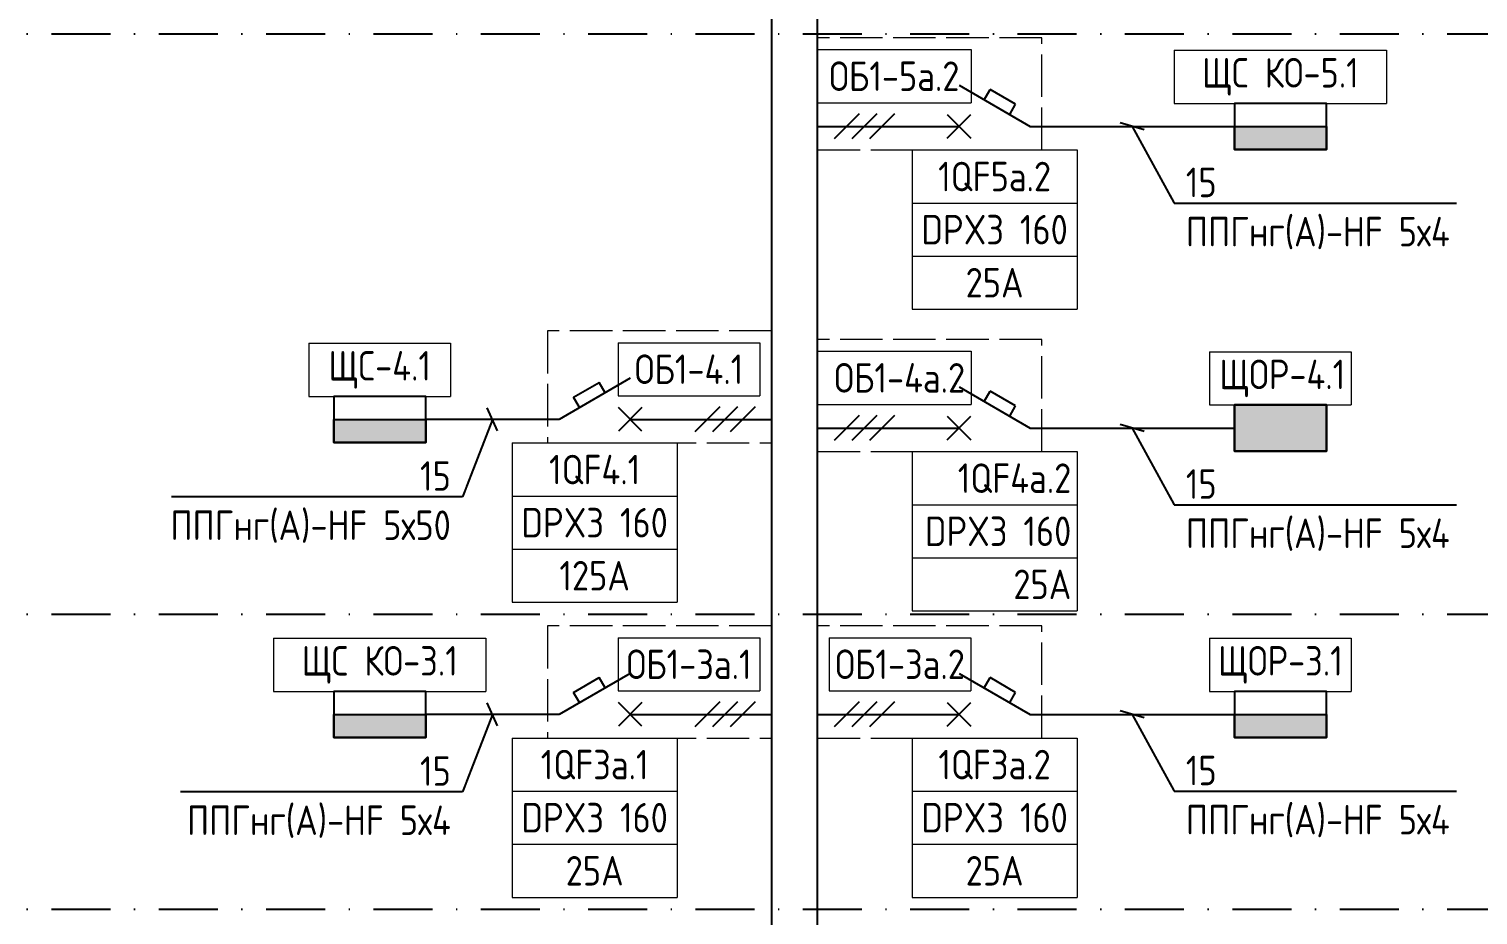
# Model space of a CAD drawing. Header units: millimetres. Extents: x -1221 to 2392, y 143 to 1021.
# Drawn here: x 766.5 to 889.3, y 816 to 891 of the extents above; entities that cross this region are included whole.
import ezdxf
from ezdxf import colors
from ezdxf.entities.mleader import LeaderData, LeaderLine
from ezdxf.math import Vec2, Vec3

# ---------------------------------------------------------------- set-up
doc = ezdxf.new("R2010")
doc.units = ezdxf.units.MM
doc.header["$MEASUREMENT"] = 0
doc.linetypes.add('ACAD_ISO02W100', pattern=[15, 12, -3])
doc.linetypes.add('Штрихпунктирная 5 х 2 мм', pattern=[9, 5, -2, 0, -2])
doc.layers.get('Defpoints').update_dxf_attribs({"color": 6})
doc.layers.add('_LV_txt', color=7, linetype='Continuous', lineweight=15)
doc.layers.add('EL_Схема', color=7, linetype='Continuous', lineweight=15)
for name, color, linetype in [('ACM 0.05mm', 1, 'Continuous'), ('ACM Text', 7, 'Continuous'), ('EM_Щиты', 7, 'Continuous')]:
    doc.layers.add(name, color=color, linetype=linetype)
doc.styles.add('Надписи', font='isocpeur.ttf', dxfattribs={"width": 0.85})

# ---------------------------------------------------------------- blocks, each defined once
blk = doc.blocks.new('*T226')
at = {"layer": 'Defpoints', "color": 8, "linetype": 'ByBlock', "lineweight": 0, "transparency": 16777216}
for p, q in [((0, 0), (12, 0)), ((0, 0), (0, -4.5)), ((12, 0), (12, -4.5)), ((0, -4.5), (12, -4.5))]:
    blk.add_line(p, q, dxfattribs=at)
at = {"layer": 'ACM Text', "transparency": 16777216, "insert": (6, -2.25), "char_height": 2.5, "width": 11, "attachment_point": 5, "style": 'Надписи'}
blk.add_mtext('ОБ1-3a.2', dxfattribs=at)
blk = doc.blocks.new('*T227')
at = {"layer": 'Defpoints', "color": 8, "linetype": 'ByBlock', "lineweight": 0, "transparency": 16777216}
for p, q in [((0, 0), (14, 0)), ((0, 0), (0, -13.5)), ((14, 0), (14, -13.5)), ((0, -4.5), (14, -4.5)), ((0, -9), (14, -9)), ((0, -13.5), (14, -13.5))]:
    blk.add_line(p, q, dxfattribs=at)
at = {"layer": 'ACM Text', "transparency": 16777216, "char_height": 2.5, "width": 13, "attachment_point": 5, "style": 'Надписи'}
for s, insert in [('1QF3а.2', (7, -2.25)), ('DPX3 160', (7, -6.75)), ('25A', (7, -11.25))]:
    blk.add_mtext(s, dxfattribs=dict(at, insert=insert))
blk = doc.blocks.new('*U19')
at = {"linetype": 'Continuous'}
h = blk.add_hatch(color=256, dxfattribs=at)
h.dxf.hatch_style = 1
h.paths.add_polyline_path([(-3.9, 1.95), (-3.9, 0), (3.9, 0), (3.9, 1.95)])
for points in [[(-3.9, 0), (3.9, 0), (3.9, 3.9), (-3.9, 3.9)], [(-3.9, 1.95), (3.9, 1.95), (3.9, 0), (-3.9, 0)]]:
    blk.add_lwpolyline(points, close=True, dxfattribs=at)
blk = doc.blocks.new('*T230')
at = {"layer": 'Defpoints', "color": 8, "linetype": 'ByBlock', "lineweight": 0, "transparency": 16777216}
for p, q in [((0, 0), (12, 0)), ((0, 0), (0, -4.5)), ((12, 0), (12, -4.5)), ((0, -4.5), (12, -4.5))]:
    blk.add_line(p, q, dxfattribs=at)
at = {"layer": 'ACM Text', "transparency": 16777216, "insert": (6, -2.25), "char_height": 2.5, "width": 11, "attachment_point": 5, "style": 'Надписи'}
blk.add_mtext('ЩОР-3.1', dxfattribs=at)
blk = doc.blocks.new('*T206')
at = {"layer": 'Defpoints', "color": 8, "linetype": 'ByBlock', "lineweight": 0, "transparency": 16777216}
for p, q in [((0, 0), (14, 0)), ((0, 0), (0, -13.5)), ((14, 0), (14, -13.5)), ((0, -4.5), (14, -4.5)), ((0, -9), (14, -9)), ((0, -13.5), (14, -13.5))]:
    blk.add_line(p, q, dxfattribs=at)
at = {"layer": 'ACM Text', "transparency": 16777216, "char_height": 2.5, "width": 13, "attachment_point": 5, "style": 'Надписи'}
for s, insert in [('1QF4.1', (7, -2.25)), ('DPX3 160', (7, -6.75)), ('125A', (7, -11.25))]:
    blk.add_mtext(s, dxfattribs=dict(at, insert=insert))
blk = doc.blocks.new('*T207')
at = {"layer": 'Defpoints', "color": 8, "linetype": 'ByBlock', "lineweight": 0, "transparency": 16777216}
for p, q in [((0, 0), (12, 0)), ((0, 0), (0, -4.5)), ((12, 0), (12, -4.5)), ((0, -4.5), (12, -4.5))]:
    blk.add_line(p, q, dxfattribs=at)
at = {"layer": 'ACM Text', "transparency": 16777216, "insert": (6, -2.25), "char_height": 2.5, "width": 11, "attachment_point": 5, "style": 'Надписи'}
blk.add_mtext('ОБ1-4.1', dxfattribs=at)
blk = doc.blocks.new('*T208')
at = {"layer": 'Defpoints', "color": 8, "linetype": 'ByBlock', "lineweight": 0, "transparency": 16777216}
for p, q in [((0, 0), (12, 0)), ((0, 0), (0, -4.5)), ((12, 0), (12, -4.5)), ((0, -4.5), (12, -4.5))]:
    blk.add_line(p, q, dxfattribs=at)
at = {"layer": 'ACM Text', "transparency": 16777216, "insert": (6, -2.25), "char_height": 2.5, "width": 11, "attachment_point": 5, "style": 'Надписи'}
blk.add_mtext('ЩС-4.1', dxfattribs=at)
blk = doc.blocks.new('*T209')
at = {"layer": 'Defpoints', "color": 8, "linetype": 'ByBlock', "lineweight": 0, "transparency": 16777216}
for p, q in [((0, 0), (13, 0)), ((0, 0), (0, -4.5)), ((13, 0), (13, -4.5)), ((0, -4.5), (13, -4.5))]:
    blk.add_line(p, q, dxfattribs=at)
at = {"layer": 'ACM Text', "transparency": 16777216, "insert": (12.5, -2.25), "char_height": 2.5, "width": 12, "attachment_point": 6, "style": 'Надписи'}
blk.add_mtext('ОБ1-4а.2', dxfattribs=at)
blk = doc.blocks.new('*T210')
at = {"layer": 'Defpoints', "color": 8, "linetype": 'ByBlock', "lineweight": 0, "transparency": 16777216}
for p, q in [((0, 0), (14, 0)), ((0, 0), (0, -13.5)), ((14, 0), (14, -13.5)), ((0, -4.5), (14, -4.5)), ((0, -9), (14, -9)), ((0, -13.5), (14, -13.5))]:
    blk.add_line(p, q, dxfattribs=at)
at = {"layer": 'ACM Text', "transparency": 16777216, "char_height": 2.5, "width": 13, "attachment_point": 6, "style": 'Надписи'}
for s, insert in [('1QF4а.2', (13.5, -2.25)), ('DPX3 160', (13.5, -6.75)), ('25A', (13.5, -11.25))]:
    blk.add_mtext(s, dxfattribs=dict(at, insert=insert))
blk = doc.blocks.new('*U27')
at = {"linetype": 'Continuous'}
h = blk.add_hatch(color=256, dxfattribs=at)
h.dxf.hatch_style = 1
h.paths.add_polyline_path([(3.9, 0), (3.9, 3.9), (-3.9, 3.9), (-3.9, 0)])
for points in [[(-3.9, 0), (3.9, 0), (3.9, 3.9), (-3.9, 3.9)], [(-3.9, 3.9), (3.9, 3.9), (3.9, 0), (-3.9, 0)]]:
    blk.add_lwpolyline(points, close=True, dxfattribs=at)
blk = doc.blocks.new('*T211')
at = {"layer": 'Defpoints', "color": 8, "linetype": 'ByBlock', "lineweight": 0, "transparency": 16777216}
for p, q in [((0, 0), (12, 0)), ((0, 0), (0, -4.5)), ((12, 0), (12, -4.5)), ((0, -4.5), (12, -4.5))]:
    blk.add_line(p, q, dxfattribs=at)
at = {"layer": 'ACM Text', "transparency": 16777216, "insert": (11.5, -2.25), "char_height": 2.5, "width": 11, "attachment_point": 6, "style": 'Надписи'}
blk.add_mtext('ЩОР-4.1', dxfattribs=at)
blk = doc.blocks.new('_Oblique')
at = {"color": 0, "linetype": 'ByBlock', "lineweight": -2}
blk.add_line((-0.5, -0.5), (0.5, 0.5), dxfattribs=at)
blk = doc.blocks.new('*T191')
at = {"layer": 'Defpoints', "color": 8, "linetype": 'ByBlock', "lineweight": 0, "transparency": 16777216}
for p, q in [((0, 0), (14, 0)), ((0, 0), (0, -13.5)), ((14, 0), (14, -13.5)), ((0, -4.5), (14, -4.5)), ((0, -9), (14, -9)), ((0, -13.5), (14, -13.5))]:
    blk.add_line(p, q, dxfattribs=at)
at = {"layer": 'ACM Text', "transparency": 16777216, "char_height": 2.5, "width": 13, "attachment_point": 5, "style": 'Надписи'}
for s, insert in [('1QF3а.1', (7, -2.25)), ('DPX3 160', (7, -6.75)), ('25A', (7, -11.25))]:
    blk.add_mtext(s, dxfattribs=dict(at, insert=insert))
blk = doc.blocks.new('*T192')
at = {"layer": 'Defpoints', "color": 8, "linetype": 'ByBlock', "lineweight": 0, "transparency": 16777216}
for p, q in [((0, 0), (12, 0)), ((0, 0), (0, -4.5)), ((12, 0), (12, -4.5)), ((0, -4.5), (12, -4.5))]:
    blk.add_line(p, q, dxfattribs=at)
at = {"layer": 'ACM Text', "transparency": 16777216, "insert": (6, -2.25), "char_height": 2.5, "width": 11, "attachment_point": 5, "style": 'Надписи'}
blk.add_mtext('ОБ1-3а.1', dxfattribs=at)
blk = doc.blocks.new('*T166')
at = {"layer": 'Defpoints', "color": 8, "linetype": 'ByBlock', "lineweight": 0, "transparency": 16777216}
for p, q in [((0, 0), (18, 0)), ((0, 0), (0, -4.5)), ((18, 0), (18, -4.5)), ((0, -4.5), (18, -4.5))]:
    blk.add_line(p, q, dxfattribs=at)
at = {"layer": 'ACM Text', "transparency": 16777216, "insert": (9, -2.25), "char_height": 2.5, "width": 17, "attachment_point": 5, "style": 'Надписи'}
blk.add_mtext('ЩС КО-3.1', dxfattribs=at)
blk = doc.blocks.new('*T150')
at = {"layer": 'Defpoints', "color": 8, "linetype": 'ByBlock', "lineweight": 0, "transparency": 16777216}
for p, q in [((0, 0), (13, 0)), ((0, 0), (0, -4.5)), ((13, 0), (13, -4.5)), ((0, -4.5), (13, -4.5))]:
    blk.add_line(p, q, dxfattribs=at)
at = {"layer": 'ACM Text', "transparency": 16777216, "insert": (6.5, -2.25), "char_height": 2.5, "width": 12, "attachment_point": 5, "style": 'Надписи'}
blk.add_mtext('ОБ1-5а.2', dxfattribs=at)
blk = doc.blocks.new('*T151')
at = {"layer": 'Defpoints', "color": 8, "linetype": 'ByBlock', "lineweight": 0, "transparency": 16777216}
for p, q in [((0, 0), (14, 0)), ((0, 0), (0, -13.5)), ((14, 0), (14, -13.5)), ((0, -4.5), (14, -4.5)), ((0, -9), (14, -9)), ((0, -13.5), (14, -13.5))]:
    blk.add_line(p, q, dxfattribs=at)
at = {"layer": 'ACM Text', "transparency": 16777216, "char_height": 2.5, "width": 13, "attachment_point": 5, "style": 'Надписи'}
for s, insert in [('1QF5а.2', (7, -2.25)), ('DPX3 160', (7, -6.75)), ('25A', (7, -11.25))]:
    blk.add_mtext(s, dxfattribs=dict(at, insert=insert))
blk = doc.blocks.new('*T152')
at = {"layer": 'Defpoints', "color": 8, "linetype": 'ByBlock', "lineweight": 0, "transparency": 16777216}
for p, q in [((0, 0), (18, 0)), ((0, 0), (0, -4.5)), ((18, 0), (18, -4.5)), ((0, -4.5), (18, -4.5))]:
    blk.add_line(p, q, dxfattribs=at)
at = {"layer": 'ACM Text', "transparency": 16777216, "insert": (9, -2.25), "char_height": 2.5, "width": 17, "attachment_point": 5, "style": 'Надписи'}
blk.add_mtext('ЩС КО-5.1', dxfattribs=at)
blk = doc.blocks.new('A$C98b97878')
for p, q in [((12, -5.25), (18.01, -8.73)), ((14.12, -6.47), (14.62, -5.61)), ((16.78, -6.86), (14.62, -5.61)), ((16.28, -7.72), (16.78, -6.86)), ((10.99, -9.73), (12.99, -7.73)), ((10.99, -7.73), (12.99, -9.73)), ((0, -8.73), (11.99, -8.73))]:
    blk.add_line(p, q)
for points in [[(3.51, -7.66), (1.39, -9.79)], [(5.01, -7.66), (2.89, -9.79)], [(6.51, -7.66), (4.39, -9.79)]]:
    blk.add_lwpolyline(points)
at = {"layer": 'ACM Text'}
blk.add_lwpolyline([(18.01, -8.73), (35.32, -8.73)], dxfattribs=at)
at = {"layer": 'EL_Схема', "linetype": 'ACAD_ISO02W100', "ltscale": 0.3}
blk.add_lwpolyline([(0, -10.73), (19, -10.73), (19, -1.23), (0, -1.23)], dxfattribs=at)
for name, p in [('*T150', (0, -2.23)), ('*T152', (30.22, -2.28)), ('*T151', (8, -10.73))]:
    blk.add_blockref(name, p)
at = {"layer": 'EM_Щиты'}
blk.add_blockref('*U19', (39.22, -10.68), dxfattribs=at)
at = {"layer": '_LV_txt'}
ml = blk.add_multileader_mtext('Standard', dxfattribs=at)
ml.set_content('15\\PППГнг(А)-HF 5х4', color=256, style='Надписи')
ml.set_leader_properties(color=256)
ml.set_arrow_properties(name='OBLIQUE')
ml.build(insert=Vec2(0, 0))
ml.multileader.update_dxf_attribs({"has_dogleg": 0, "text_left_attachment_type": 6, "text_right_attachment_type": 6, "dogleg_length": 1, "arrow_head_size": 1.5})
ctx = ml.context
ctx.base_point, ctx.char_height, ctx.arrow_head_size, ctx.landing_gap_size, ctx.plane_origin = Vec3(30.21, -15.23), 2.5, 1.5, 1, Vec3(14.35, -21.35)
ctx.left_attachment, ctx.right_attachment = 6, 6
notes = []
notes.append((ctx, [(0, (1, 1, 0), (30.2, -15.23), (1, 0), 0.01, [(2, [(26.67, -8.73)], 0, [])])]))
ctx.mtext.insert, ctx.mtext.width, ctx.mtext.defined_height, ctx.mtext.flow_direction = Vec3(31.21, -12.23), 23.4342, 9.84, 5
ctx.mtext.has_bg_fill, ctx.mtext.bg_color, ctx.mtext.bg_scale_factor, ctx.mtext.bg_transparency, ctx.mtext.use_window_bg_color = 1, -1027028792, 1.5, 0, 1
for ctx, leaders in notes:
    for number, flags, end, landing, length, lines in leaders:
        leader = LeaderData()
        leader.index, (leader.has_last_leader_line, leader.has_dogleg_vector, leader.attachment_direction) = number, flags
        leader.last_leader_point, leader.dogleg_vector, leader.dogleg_length = Vec3(end), Vec3(landing), length
        for number, points, colour, breaks in lines:
            line = LeaderLine()
            line.index, line.vertices, line.color, line.breaks = number, Vec3.list(points), colors.encode_raw_color(colour), breaks
            leader.lines.append(line)
        ctx.leaders.append(leader)

msp = doc.modelspace()

# ---------------------------------------------------------------- linework, layer by layer
for p, q in [((817.46, 861.44), (811.44, 857.96)), ((812.68, 859.83), (814.84, 861.08)), ((815.34, 860.21), (814.84, 861.08)), ((813.18, 858.96), (812.68, 859.83)), ((845.36, 860.71), (851.37, 857.23)), ((847.47, 859.49), (847.97, 860.35)), ((850.14, 859.1), (847.97, 860.35)), ((818.47, 856.96), (816.47, 858.96)), ((818.47, 858.96), (816.47, 856.96)), ((849.64, 858.24), (850.14, 859.1)), ((817.47, 857.96), (829.46, 857.96)), ((844.34, 856.23), (846.34, 858.23)), ((844.34, 858.23), (846.34, 856.23)), ((833.36, 857.23), (845.34, 857.23)), ((817.46, 836.44), (811.44, 832.96)), ((845.36, 836.44), (851.37, 832.96)), ((812.68, 834.83), (814.84, 836.08)), ((815.34, 835.21), (814.84, 836.08)), ((847.47, 835.21), (847.97, 836.08)), ((850.14, 834.83), (847.97, 836.08)), ((813.18, 833.96), (812.68, 834.83)), ((818.47, 831.96), (816.47, 833.96)), ((818.47, 833.96), (816.47, 831.96)), ((844.34, 831.96), (846.34, 833.96)), ((844.34, 833.96), (846.34, 831.96)), ((849.64, 833.96), (850.14, 834.83)), ((817.47, 832.96), (829.46, 832.96)), ((833.36, 832.96), (845.34, 832.96))]:
    msp.add_line(p, q)
for points in [[(825.07, 859.02), (822.94, 856.9)], [(826.57, 859.02), (824.44, 856.9)], [(828.07, 859.02), (825.94, 856.9)], [(836.87, 858.3), (834.75, 856.17)], [(838.37, 858.3), (836.25, 856.17)], [(839.87, 858.3), (837.75, 856.17)], [(825.07, 834.02), (822.94, 831.9)], [(826.57, 834.02), (824.44, 831.9)], [(828.07, 834.02), (825.94, 831.9)], [(836.87, 834.02), (834.75, 831.9)], [(838.37, 834.02), (836.25, 831.9)], [(839.87, 834.02), (837.75, 831.9)]]:
    msp.add_lwpolyline(points)
at = {"layer": 'ACM 0.05mm', "color": 7, "linetype": 'Штрихпунктирная 5 х 2 мм'}
for points in [[(586.41, 890.62), (2391.94, 890.62)], [(586.41, 841.46), (2391.94, 841.46)], [(586.41, 816.46), (2391.94, 816.46)]]:
    msp.add_lwpolyline(points, dxfattribs=at)
at = {"layer": 'ACM Text'}
for points in [[(811.44, 857.96), (800.14, 857.96)], [(851.37, 857.23), (868.68, 857.23)], [(811.44, 832.96), (800.14, 832.96)], [(851.37, 832.96), (868.68, 832.96)]]:
    msp.add_lwpolyline(points, dxfattribs=at)
at = {"layer": 'EL_Схема', "linetype": 'ACAD_ISO02W100', "ltscale": 0.3}
for points in [[(829.46, 865.46), (810.46, 865.46), (810.46, 855.96), (829.46, 855.96)], [(833.36, 855.23), (852.36, 855.23), (852.36, 864.73), (833.36, 864.73)], [(829.46, 840.46), (810.46, 840.46), (810.46, 830.96), (829.46, 830.96)], [(833.36, 830.96), (852.36, 830.96), (852.36, 840.46), (833.36, 840.46)]]:
    msp.add_lwpolyline(points, dxfattribs=at)
at = {"layer": 'EM_Щиты'}
msp.add_lwpolyline([(833.36, 945.69), (833.36, 1004.28), (829.46, 1004.28), (829.46, 729.41), (833.36, 729.41), (833.36, 941.79)], dxfattribs=at)

# ---------------------------------------------------------------- block references
for name, p in [('*T208', (790.24, 864.41)), ('*T207', (816.46, 864.46)), ('*T209', (833.36, 863.73)), ('*T211', (866.58, 863.68)), ('*T206', (807.46, 855.96)), ('*T210', (841.36, 855.23)), ('*T166', (787.24, 839.41)), ('*T192', (816.46, 839.46)), ('*T226', (834.35, 839.46)), ('*T230', (866.58, 839.41)), ('*T191', (807.46, 830.96)), ('*T227', (841.36, 830.96))]:
    msp.add_blockref(name, p)
for name, p in [('*U19', (796.24, 856.01)), ('*U27', (872.58, 855.28)), ('*U19', (796.24, 831.01)), ('*U19', (872.58, 831.01))]:
    msp.add_blockref(name, p, dxfattribs=at)

# ---------------------------------------------------------------- next in the draw order: block references
at = {"layer": 'ACM Text'}
msp.add_blockref('A$C98b97878', (833.36, 891.52), dxfattribs=at)

# ---------------------------------------------------------------- next in the draw order: leaders
at = {"layer": '_LV_txt'}
ml = msp.add_multileader_mtext('Standard', dxfattribs=at)
ml.set_content('15\\PППГнг(А)-HF 5х50', color=256, style='Надписи')
ml.set_leader_properties(color=256)
ml.set_arrow_properties(name='OBLIQUE')
ml.build(insert=Vec2(0, 0))
ml.multileader.update_dxf_attribs({"has_dogleg": 0, "text_left_attachment_type": 6, "text_right_attachment_type": 6, "dogleg_length": 1, "arrow_head_size": 1.5})
ctx = ml.context
ctx.base_point, ctx.char_height, ctx.arrow_head_size, ctx.landing_gap_size, ctx.plane_origin = Vec3(778.32, 851.41), 2.5, 1.5, 1, Vec3(793.47, 845.33)
ctx.left_attachment, ctx.right_attachment, ctx.text_align_type = 6, 6, 2
notes = []
notes.append((ctx, [(1, (1, 1, 0), (803.28, 851.41), (-1, 0), 0.01, [(2, [(805.79, 857.96)], 0, [])])]))
ctx.mtext.insert, ctx.mtext.width, ctx.mtext.defined_height, ctx.mtext.alignment, ctx.mtext.flow_direction = Vec3(802.27, 854.41), 23.4342, 9.84, 3, 5
ctx.mtext.has_bg_fill, ctx.mtext.bg_color, ctx.mtext.bg_scale_factor, ctx.mtext.bg_transparency, ctx.mtext.use_window_bg_color = 1, -1027028792, 1.5, 0, 1
ml = msp.add_multileader_mtext('Standard', dxfattribs=at)
ml.set_content('15\\PППГнг(А)-HF 5х4', color=256, style='Надписи')
ml.set_leader_properties(color=256)
ml.set_arrow_properties(name='OBLIQUE')
ml.build(insert=Vec2(0, 0))
ml.multileader.update_dxf_attribs({"has_dogleg": 0, "text_left_attachment_type": 6, "text_right_attachment_type": 6, "dogleg_length": 1, "arrow_head_size": 1.5})
ctx = ml.context
ctx.base_point, ctx.char_height, ctx.arrow_head_size, ctx.landing_gap_size, ctx.plane_origin = Vec3(863.57, 850.73), 2.5, 1.5, 1, Vec3(847.71, 844.6)
ctx.left_attachment, ctx.right_attachment = 6, 6
notes.append((ctx, [(0, (1, 1, 0), (863.56, 850.73), (1, 0), 0.01, [(2, [(860.02, 857.23)], 0, [])])]))
ctx.mtext.insert, ctx.mtext.width, ctx.mtext.defined_height, ctx.mtext.flow_direction = Vec3(864.57, 853.73), 23.4342, 9.84, 5
ctx.mtext.has_bg_fill, ctx.mtext.bg_color, ctx.mtext.bg_scale_factor, ctx.mtext.bg_transparency, ctx.mtext.use_window_bg_color = 1, -1027028792, 1.5, 0, 1
ml = msp.add_multileader_mtext('Standard', dxfattribs=at)
ml.set_content('15\\PППГнг(А)-HF 5х4', color=256, style='Надписи')
ml.set_leader_properties(color=256)
ml.set_arrow_properties(name='OBLIQUE')
ml.build(insert=Vec2(0, 0))
ml.multileader.update_dxf_attribs({"has_dogleg": 0, "text_left_attachment_type": 6, "text_right_attachment_type": 6, "dogleg_length": 1, "arrow_head_size": 1.5})
ctx = ml.context
ctx.base_point, ctx.char_height, ctx.arrow_head_size, ctx.landing_gap_size, ctx.plane_origin = Vec3(779.6, 826.41), 2.5, 1.5, 1, Vec3(793.47, 820.33)
ctx.left_attachment, ctx.right_attachment, ctx.text_align_type = 6, 6, 2
notes.append((ctx, [(1, (1, 1, 0), (803.28, 826.41), (-1, 0), 0.01, [(2, [(805.79, 832.96)], 0, [])])]))
ctx.mtext.insert, ctx.mtext.width, ctx.mtext.defined_height, ctx.mtext.alignment, ctx.mtext.flow_direction = Vec3(802.27, 829.41), 23.4342, 9.84, 3, 5
ctx.mtext.has_bg_fill, ctx.mtext.bg_color, ctx.mtext.bg_scale_factor, ctx.mtext.bg_transparency, ctx.mtext.use_window_bg_color = 1, -1027028792, 1.5, 0, 1
ml = msp.add_multileader_mtext('Standard', dxfattribs=at)
ml.set_content('15\\PППГнг(А)-HF 5х4', color=256, style='Надписи')
ml.set_leader_properties(color=256)
ml.set_arrow_properties(name='OBLIQUE')
ml.build(insert=Vec2(0, 0))
ml.multileader.update_dxf_attribs({"has_dogleg": 0, "text_left_attachment_type": 6, "text_right_attachment_type": 6, "dogleg_length": 1, "arrow_head_size": 1.5})
ctx = ml.context
ctx.base_point, ctx.char_height, ctx.arrow_head_size, ctx.landing_gap_size, ctx.plane_origin = Vec3(863.57, 826.46), 2.5, 1.5, 1, Vec3(847.71, 820.33)
ctx.left_attachment, ctx.right_attachment = 6, 6
notes.append((ctx, [(0, (1, 1, 0), (863.56, 826.46), (1, 0), 0.01, [(2, [(860.02, 832.96)], 0, [])])]))
ctx.mtext.insert, ctx.mtext.width, ctx.mtext.defined_height, ctx.mtext.flow_direction = Vec3(864.57, 829.46), 23.4342, 9.84, 5
ctx.mtext.has_bg_fill, ctx.mtext.bg_color, ctx.mtext.bg_scale_factor, ctx.mtext.bg_transparency, ctx.mtext.use_window_bg_color = 1, -1027028792, 1.5, 0, 1
for ctx, leaders in notes:
    for number, flags, end, landing, length, lines in leaders:
        leader = LeaderData()
        leader.index, (leader.has_last_leader_line, leader.has_dogleg_vector, leader.attachment_direction) = number, flags
        leader.last_leader_point, leader.dogleg_vector, leader.dogleg_length = Vec3(end), Vec3(landing), length
        for number, points, colour, breaks in lines:
            line = LeaderLine()
            line.index, line.vertices, line.color, line.breaks = number, Vec3.list(points), colors.encode_raw_color(colour), breaks
            leader.lines.append(line)
        ctx.leaders.append(leader)

doc.saveas('drawing.dxf')
